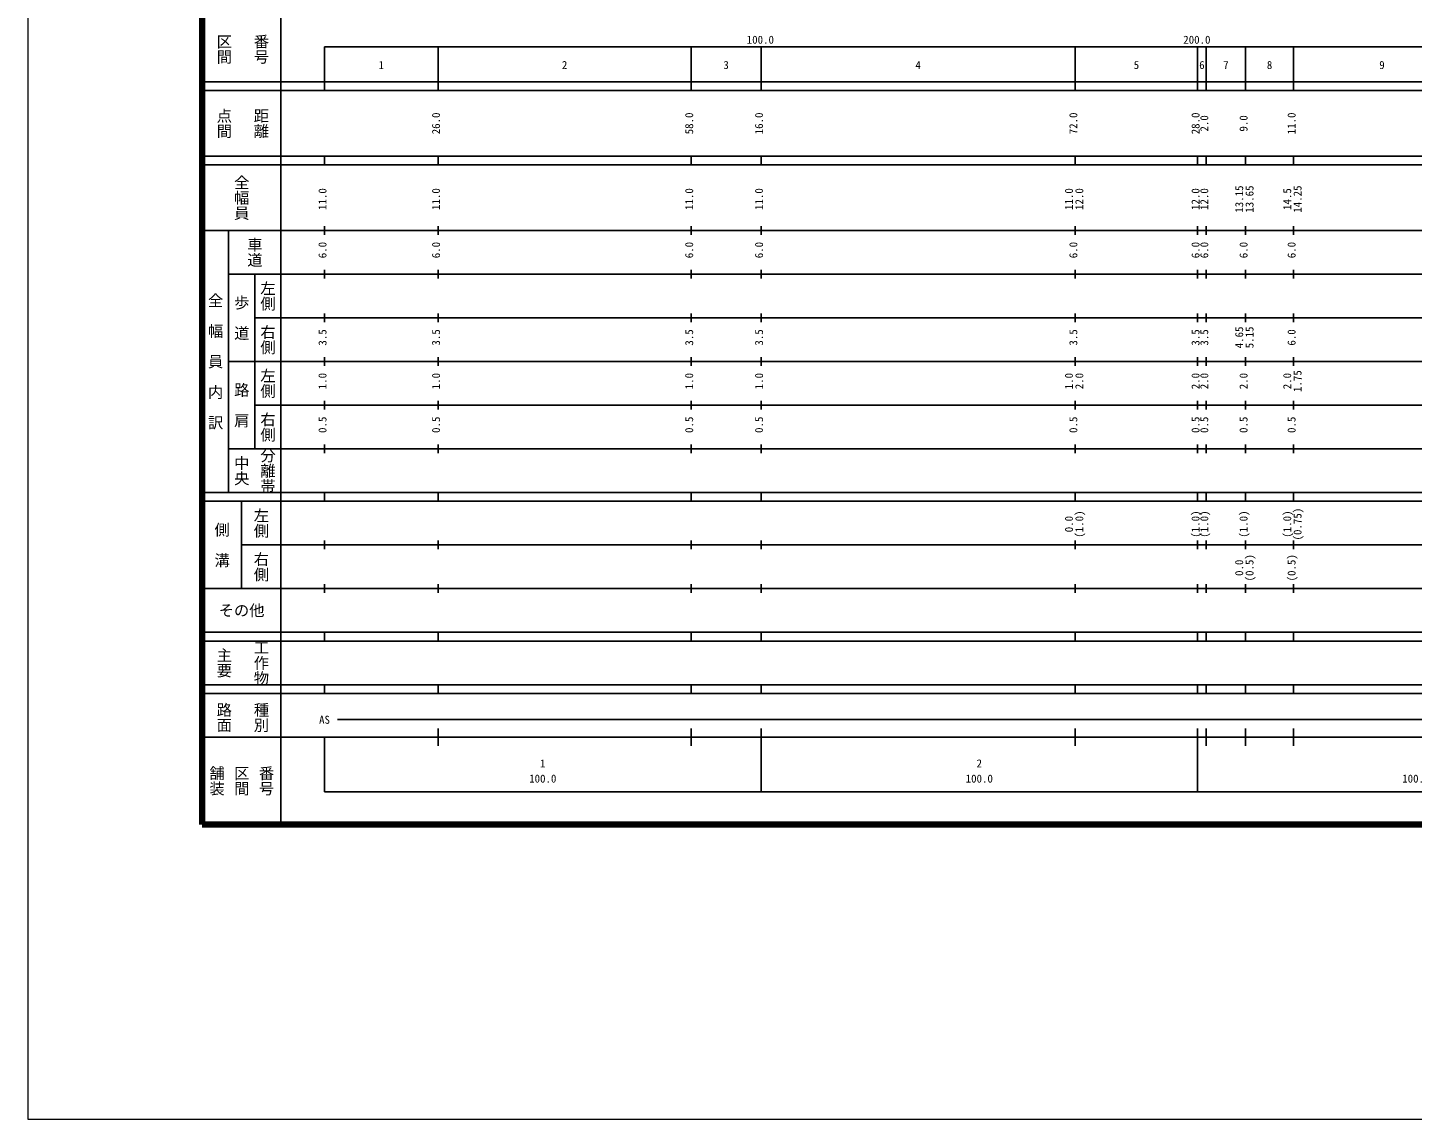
# Model space of a CAD drawing. Units: millimetres on the paper, enlarged 1000 times. Extents: x 0 to 700000, y -47500 to 447500.
# Drawn here: x 0 to 317199, y -47500 to 202409 of the extents above; entities that cross this region are included whole.
import ezdxf
from ezdxf.enums import TextEntityAlignment as Align

# ---------------------------------------------------------------- set-up
doc = ezdxf.new("R2010")
doc.units = ezdxf.units.MM
doc.header["$LTSCALE"] = 1000
for name, color, linetype, lineweight in [('M-TTL-BAND', 7, 'Continuous', 25), ('S-TTL', 7, 'Continuous', 25), ('作業レイヤ1', 7, 'Continuous', 13)]:
    doc.layers.add(name, color=color, linetype=linetype, lineweight=lineweight)
doc.styles.add('@ＭＳ ゴシック', font='')
doc.styles.add('ＭＳ ゴシック', font='')
doc.styles.get('@ＭＳ ゴシック').set_extended_font_data('@MS Gothic')
doc.styles.get('ＭＳ ゴシック').set_extended_font_data('MS Gothic')

msp = doc.modelspace()

# ---------------------------------------------------------------- linework, layer by layer
at = {"layer": 'M-TTL-BAND'}
for p, q in [((58000, 370000), (58000, 20000)), ((68000, 198000), (579000, 198000)), ((68000, 198000), (68000, 188000)), ((94000, 188000), (94000, 198000)), ((152000, 188000), (152000, 198000)), ((168000, 188000), (168000, 198000)), ((240000, 188000), (240000, 198000)), ((268000, 188000), (268000, 198000)), ((270000, 188000), (270000, 198000)), ((279000, 188000), (279000, 198000)), ((290000, 188000), (290000, 198000)), ((40000, 190000), (579000, 190000)), ((40000, 188000), (579000, 188000)), ((40000, 173000), (579000, 173000)), ((68000, 171000), (68000, 173000)), ((94000, 171000), (94000, 173000)), ((152000, 171000), (152000, 173000)), ((168000, 171000), (168000, 173000)), ((240000, 171000), (240000, 173000)), ((268000, 171000), (268000, 173000)), ((270000, 171000), (270000, 173000)), ((279000, 171000), (279000, 173000)), ((290000, 171000), (290000, 173000)), ((40000, 171000), (579000, 171000)), ((40000, 156000), (579000, 156000)), ((46000, 96000), (46000, 156000)), ((68000, 155000), (68000, 157000)), ((94000, 155000), (94000, 157000)), ((152000, 155000), (152000, 157000)), ((168000, 155000), (168000, 157000)), ((240000, 155000), (240000, 157000)), ((268000, 155000), (268000, 157000)), ((270000, 155000), (270000, 157000)), ((279000, 155000), (279000, 157000)), ((290000, 155000), (290000, 157000)), ((46000, 146000), (579000, 146000)), ((52000, 146000), (52000, 106000)), ((68000, 145000), (68000, 147000)), ((94000, 145000), (94000, 147000)), ((152000, 145000), (152000, 147000)), ((168000, 145000), (168000, 147000)), ((240000, 145000), (240000, 147000)), ((268000, 145000), (268000, 147000)), ((270000, 145000), (270000, 147000)), ((279000, 145000), (279000, 147000)), ((290000, 145000), (290000, 147000)), ((68000, 135000), (68000, 137000)), ((94000, 135000), (94000, 137000)), ((152000, 135000), (152000, 137000)), ((168000, 135000), (168000, 137000)), ((240000, 135000), (240000, 137000)), ((268000, 135000), (268000, 137000)), ((270000, 135000), (270000, 137000)), ((279000, 135000), (279000, 137000)), ((290000, 135000), (290000, 137000)), ((52000, 136000), (579000, 136000)), ((68000, 125000), (68000, 127000)), ((94000, 125000), (94000, 127000)), ((152000, 125000), (152000, 127000)), ((168000, 125000), (168000, 127000)), ((240000, 125000), (240000, 127000)), ((268000, 125000), (268000, 127000)), ((270000, 125000), (270000, 127000)), ((279000, 125000), (279000, 127000)), ((290000, 125000), (290000, 127000)), ((46000, 126000), (579000, 126000)), ((52000, 116000), (579000, 116000)), ((68000, 115000), (68000, 117000)), ((94000, 115000), (94000, 117000)), ((152000, 115000), (152000, 117000)), ((168000, 115000), (168000, 117000)), ((240000, 115000), (240000, 117000)), ((268000, 115000), (268000, 117000)), ((270000, 115000), (270000, 117000)), ((279000, 115000), (279000, 117000)), ((290000, 115000), (290000, 117000)), ((46000, 106000), (579000, 106000)), ((68000, 105000), (68000, 107000)), ((94000, 105000), (94000, 107000)), ((152000, 105000), (152000, 107000)), ((168000, 105000), (168000, 107000)), ((240000, 105000), (240000, 107000)), ((268000, 105000), (268000, 107000)), ((270000, 105000), (270000, 107000)), ((279000, 105000), (279000, 107000)), ((290000, 105000), (290000, 107000)), ((40000, 96000), (579000, 96000)), ((68000, 94000), (68000, 96000)), ((94000, 94000), (94000, 96000)), ((152000, 94000), (152000, 96000)), ((168000, 94000), (168000, 96000)), ((240000, 94000), (240000, 96000)), ((268000, 94000), (268000, 96000)), ((270000, 94000), (270000, 96000)), ((279000, 94000), (279000, 96000)), ((290000, 94000), (290000, 96000)), ((40000, 94000), (579000, 94000)), ((49000, 94000), (49000, 74000)), ((49000, 84000), (579000, 84000)), ((68000, 83000), (68000, 85000)), ((94000, 83000), (94000, 85000)), ((152000, 83000), (152000, 85000)), ((168000, 83000), (168000, 85000)), ((240000, 83000), (240000, 85000)), ((268000, 83000), (268000, 85000)), ((270000, 83000), (270000, 85000)), ((279000, 83000), (279000, 85000)), ((290000, 83000), (290000, 85000)), ((40000, 74000), (579000, 74000)), ((68000, 73000), (68000, 75000)), ((94000, 73000), (94000, 75000)), ((152000, 73000), (152000, 75000)), ((168000, 73000), (168000, 75000)), ((240000, 73000), (240000, 75000)), ((268000, 73000), (268000, 75000)), ((270000, 73000), (270000, 75000)), ((279000, 73000), (279000, 75000)), ((290000, 73000), (290000, 75000)), ((40000, 64000), (579000, 64000)), ((68000, 62000), (68000, 64000)), ((94000, 62000), (94000, 64000)), ((152000, 62000), (152000, 64000)), ((168000, 62000), (168000, 64000)), ((240000, 62000), (240000, 64000)), ((268000, 62000), (268000, 64000)), ((270000, 62000), (270000, 64000)), ((279000, 62000), (279000, 64000)), ((290000, 62000), (290000, 64000)), ((40000, 62000), (579000, 62000)), ((40000, 52000), (579000, 52000)), ((68000, 50000), (68000, 52000)), ((94000, 50000), (94000, 52000)), ((152000, 50000), (152000, 52000)), ((168000, 50000), (168000, 52000)), ((240000, 50000), (240000, 52000)), ((268000, 50000), (268000, 52000)), ((270000, 50000), (270000, 52000)), ((279000, 50000), (279000, 52000)), ((290000, 50000), (290000, 52000)), ((40000, 50000), (579000, 50000)), ((71000, 44000), (565000, 44000)), ((94000, 38000), (94000, 42000)), ((152000, 38000), (152000, 42000)), ((168000, 27500), (168000, 42000)), ((240000, 38000), (240000, 42000)), ((268000, 27500), (268000, 42000)), ((270000, 38000), (270000, 42000)), ((279000, 38000), (279000, 42000)), ((290000, 38000), (290000, 42000)), ((40000, 40000), (579000, 40000)), ((68000, 40000), (68000, 27500)), ((68000, 27500), (579000, 27500))]:
    msp.add_line(p, q, dxfattribs=at)
at = {"layer": 'S-TTL', "color": 2, "lineweight": 140}
for p, q in [((40000, 380000), (40000, 20000)), ((40000, 20000), (680000, 20000))]:
    msp.add_line(p, q, dxfattribs=at)
at = {"layer": '作業レイヤ1'}
msp.add_lwpolyline([(0, -47500), (700000, -47500), (700000, 447500), (0, 447500)], close=True, dxfattribs=at)

# ---------------------------------------------------------------- texts
at = {"layer": 'M-TTL-BAND', "style": '@ＭＳ ゴシック'}
for s, p in [('区間', (45000, 197500)), ('番号', (53500, 197500)), ('点間', (45000, 180500)), ('距離', (53500, 180500)), ('全幅員', (49000, 163500)), ('車道', (52000, 151000)), ('左側', (55000, 141000)), ('全\u3000幅\u3000員\u3000内\u3000訳', (43000, 126000)), ('歩\u3000道', (49000, 136000)), ('右側', (55000, 131000)), ('左側', (55000, 121000)), ('路\u3000肩', (49000, 116000)), ('右側', (55000, 111000)), ('分離帯', (55000, 101000)), ('中央', (49000, 101000)), ('左側', (53500, 89000)), ('側\u3000溝', (44500, 84000)), ('右側', (53500, 79000)), ('主要', (45000, 57000)), ('工作物', (53500, 57000)), ('路面', (45000, 44500)), ('種別', (53500, 44500)), ('舗装', (43333, 30000)), ('区間', (49000, 30000)), ('番号', (54667, 30000))]:
    msp.add_text(s, height=2566, rotation=270, dxfattribs=at).set_placement(p, align=Align.MIDDLE_CENTER)
at = {"layer": 'M-TTL-BAND', "style": 'ＭＳ ゴシック'}
for s, p in [('100.0', (167844, 198195)), ('200.0', (267844, 198195)), ('1', (81000, 192405)), ('2', (123000, 192405)), ('3', (160000, 192405)), ('4', (204000, 192405)), ('5', (254000, 192405)), ('6', (269000, 192405)), ('7', (274500, 192405)), ('8', (284500, 192405)), ('9', (310250, 192405)), ('AS', (68000, 42500)), ('1', (118000, 32523)), ('2', (218000, 32523)), ('100.0', (118000, 29033)), ('100.0', (218000, 29033)), ('100.0', (318000, 29033))]:
    msp.add_text(s, height=1833, dxfattribs=at).set_placement(p, align=Align.BOTTOM_CENTER)
for s, p in [('26.0', (95000, 180500)), ('58.0', (153000, 180500)), ('16.0', (169000, 180500)), ('72.0', (241000, 180500)), ('28.0', (269000, 180500)), ('2.0', (271000, 180500)), ('9.0', (280000, 180500)), ('11.0', (291000, 180500)), ('11.0', (69000, 163174)), ('11.0', (95000, 163174)), ('11.0', (153000, 163174)), ('11.0', (169000, 163174)), ('11.0', (240000, 163174)), ('12.0', (242370, 163174)), ('12.0', (269000, 163174)), ('12.0', (271000, 163174)), ('13.15', (279000, 163174)), ('13.65', (281370, 163174)), ('14.5', (290000, 163174)), ('14.25', (292370, 163174)), ('6.0', (69000, 151500)), ('6.0', (95000, 151500)), ('6.0', (153000, 151500)), ('6.0', (169000, 151500)), ('6.0', (241000, 151500)), ('6.0', (269000, 151500)), ('6.0', (271000, 151500)), ('6.0', (280000, 151500)), ('6.0', (291000, 151500)), ('4.65', (279000, 131500)), ('5.15', (281370, 131500)), ('6.0', (291000, 131500)), ('3.5', (69000, 131500)), ('3.5', (95000, 131500)), ('3.5', (153000, 131500)), ('3.5', (169000, 131500)), ('3.5', (241000, 131500)), ('3.5', (269000, 131500)), ('3.5', (271000, 131500)), ('1.75', (292370, 121500)), ('1.0', (69000, 121500)), ('1.0', (95000, 121500)), ('1.0', (153000, 121500)), ('1.0', (169000, 121500)), ('1.0', (240000, 121500)), ('2.0', (242370, 121500)), ('2.0', (269000, 121500)), ('2.0', (271000, 121500)), ('2.0', (280000, 121500)), ('2.0', (290000, 121500)), ('0.5', (69000, 111500)), ('0.5', (95000, 111500)), ('0.5', (153000, 111500)), ('0.5', (169000, 111500)), ('0.5', (241000, 111500)), ('0.5', (269000, 111500)), ('0.5', (271000, 111500)), ('0.5', (280000, 111500)), ('0.5', (291000, 111500)), ('(0.75)', (292370, 88764)), ('0.0', (240000, 88764)), ('(1.0)', (242370, 88764)), ('(1.0)', (269000, 88764)), ('(1.0)', (271000, 88764)), ('(1.0)', (280000, 88764)), ('(1.0)', (290000, 88764)), ('0.0', (279000, 78764)), ('(0.5)', (281370, 78764)), ('(0.5)', (291000, 78764))]:
    msp.add_text(s, height=1833, rotation=90, dxfattribs=at).set_placement(p, align=Align.BOTTOM_CENTER)
msp.add_text('その他', height=2566, dxfattribs=at).set_placement((49000, 69000), align=Align.MIDDLE_CENTER)

doc.saveas('drawing.dxf')
